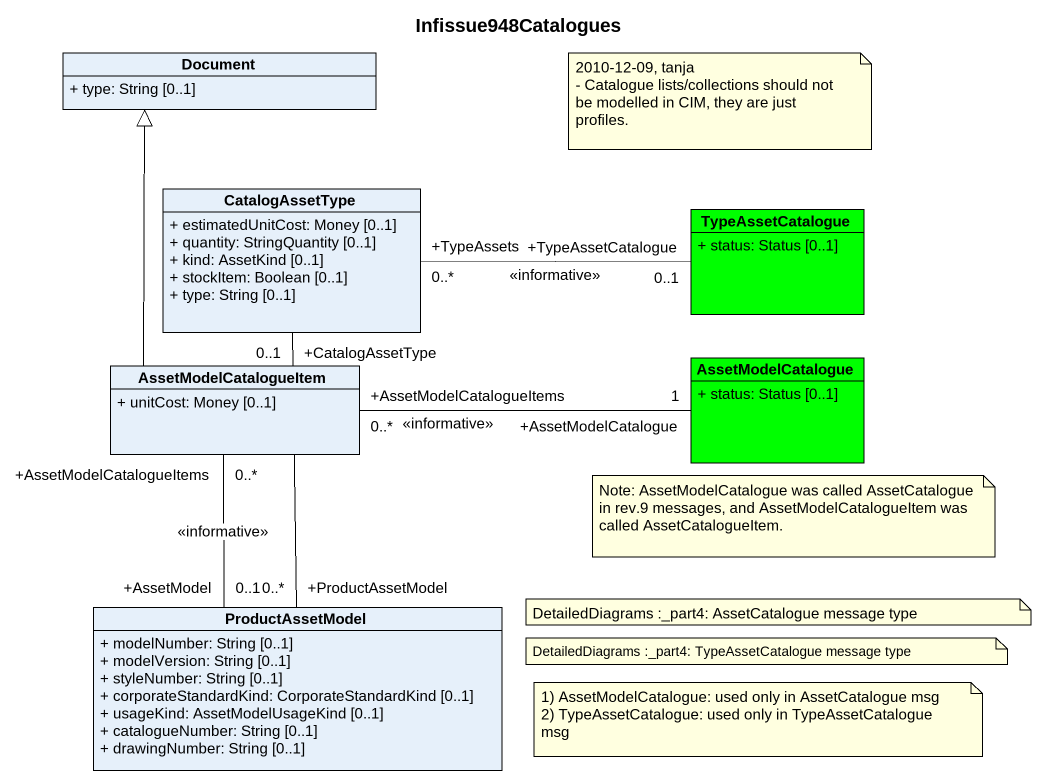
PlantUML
@startuml
title Infissue948Catalogues
hide circle
hide empty members
skinparam classAttributeIconSize 0
class Document {
  + type: String [0..1]
}
class CatalogAssetType {
  + estimatedUnitCost: Money [0..1]
  + quantity: StringQuantity [0..1]
  + kind: AssetKind [0..1]
  + stockItem: Boolean [0..1]
  + type: String [0..1]
}
class TypeAssetCatalogue #00FF00 {
  + status: Status [0..1]
}
class AssetModelCatalogueItem {
  + unitCost: Money [0..1]
}
class AssetModelCatalogue #00FF00 {
  + status: Status [0..1]
}
class ProductAssetModel {
  + modelNumber: String [0..1]
  + modelVersion: String [0..1]
  + styleNumber: String [0..1]
  + corporateStandardKind: CorporateStandardKind [0..1]
  + usageKind: AssetModelUsageKind [0..1]
  + catalogueNumber: String [0..1]
  + drawingNumber: String [0..1]
}
CatalogAssetType "+TypeAssets\n0..*" -right- "+TypeAssetCatalogue\n0..1" TypeAssetCatalogue : <<informative>>
AssetModelCatalogueItem -up-|> Document
AssetModelCatalogueItem "+AssetModelCatalogueItems\n0..*" -right- "+AssetModelCatalogue\n1" AssetModelCatalogue : <<informative>>
ProductAssetModel "+ProductAssetModel\n0..*" -up- "+CatalogAssetType\n0..1" CatalogAssetType
ProductAssetModel "+AssetModel\n0..1" -up- "+AssetModelCatalogueItems\n0..*" AssetModelCatalogueItem : <<informative>>
note as N1
  2010-12-09, tanja
  - Catalogue lists/collections should not be modelled in CIM, they are just profiles.
end note
note as N2
  Note: AssetModelCatalogue was called AssetCatalogue in rev.9 messages, and AssetModelCatalogueItem was called AssetCatalogueItem.
end note
note as N3
  DetailedDiagrams :_part4: AssetCatalogue message type
end note
note as N4
  DetailedDiagrams :_part4: TypeAssetCatalogue message type
end note
note as N5
  1) AssetModelCatalogue: used only in AssetCatalogue msg
  2) TypeAssetCatalogue: used only in TypeAssetCatalogue msg
end note
@enduml
